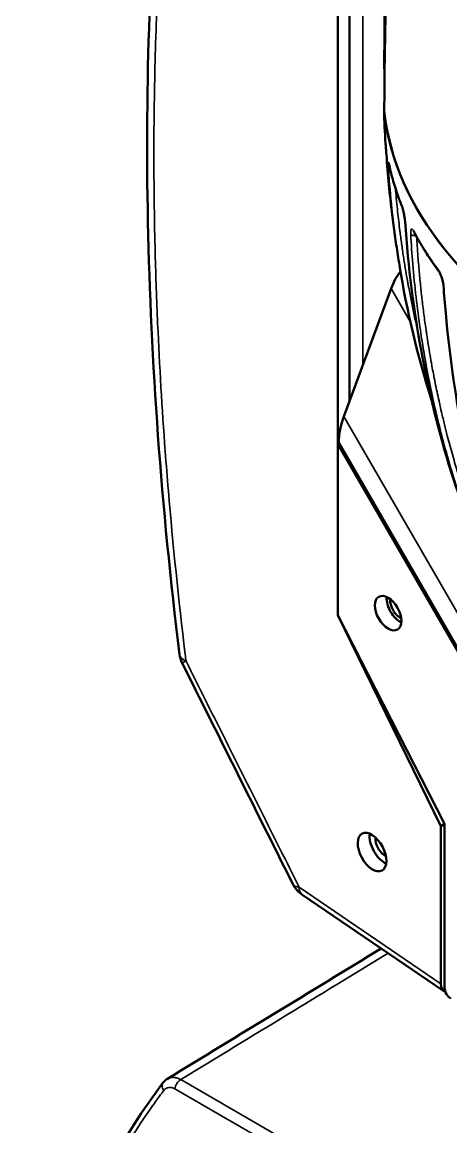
# Model space of a CAD drawing. Header units: millimetres. Extents: x 40 to 2195, y 40 to 1687.
# Drawn here: x 1614 to 1665, y 1308.4 to 1440 of the extents above; entities that cross this region are included whole.
import ezdxf

# ---------------------------------------------------------------- set-up
doc = ezdxf.new("R2010")
doc.units = ezdxf.units.MM
doc.header["$LTSCALE"] = 8
doc.layers.add('Visible (ISO)', color=7, linetype='Continuous', lineweight=50)
doc.layers.add('Visible Narrow (ISO)', color=7, linetype='Continuous', lineweight=35)

msp = doc.modelspace()

# ---------------------------------------------------------------- linework, layer by layer
at = {"layer": 'Visible (ISO)'}
for p, q in [((1651.561, 1487.641), (1651.561, 1369.398)), ((1652.976, 1394.934), (1652.976, 1449.506)), ((1652.289, 1393.079), (1657.924, 1408.296)), ((1669.82, 1358.543), (1651.702, 1389.924)), ((1651.876, 1389.623), (1651.561, 1389.442)), ((1651.914, 1389.237), (1651.561, 1389.442)), ((1651.561, 1389.442), (1651.561, 1369.398)), ((1652.053, 1389.317), (1651.914, 1389.237)), ((1651.914, 1389.237), (1670.653, 1356.782)), ((1651.561, 1369.398), (1664.289, 1344.534)), ((1651.561, 1369.398), (1663.844, 1344.278)), ((1663.844, 1344.278), (1664.289, 1344.534)), ((1663.844, 1344.278), (1663.844, 1325.497)), ((1664.289, 1324.995), (1664.289, 1344.534)), ((1646.243, 1337.32), (1646.243, 1337.32)), ((1647.308, 1336.136), (1664.216, 1324.608)), ((1631.289, 1314.179), (1631.289, 1314.179))]:
    msp.add_line(p, q, dxfattribs=at)
for centre, radius, start, end in [((1657.759, 1425.614), 0.5, 183.48581, 184.95128), ((1635.702, 1365.089), 3, 187.00333, 206.58344)]:
    msp.add_arc(centre, radius, start, end, dxfattribs=at)
for centre, major_axis, ratio, start_param, end_param in [((1657.579, 1435.49), (-0.5, 0), 0.5773503, 6.2185201, 6.905408), ((1737.913, 1432.507), (-81, 0), 0.5773503, 6.2167408, 6.2189515), ((1658.092, 1435.591), (-1, 0), 0.5773503, 6.2755255, 6.6904308), ((1657.579, 1429.524), (-0.5, 0), 0.5773503, 6.0401045, 6.3478663), ((1737.913, 1432.507), (-81, 0), 0.5773503, 0.0642339, 1.5065624), ((1658.092, 1429.424), (-1, 0), 0.5773503, 6.2755587, 6.3499876), ((1737.913, 1432.507), (-81, 0), 0.5773503, 0.0668109, 1.5039855), ((1660.166, 1406.774), (1.3, 4.853), 0.5176381, 0.88906, 1.392759), ((1654.531, 1391.557), (1.3, 4.853), 0.5176381, 1.392759, 2.0484546), ((1658.985, 1370.458), (-1.125, 1.949), 0.5773503, 0.6796738, 2.4619188), ((1658.985, 1370.458), (0.825, -1.429), 0.5773503, 3.793115, 5.6316629), ((1657.07, 1342), (-1.187, 2.201), 0.5568606, 0.6430215, 2.5311238), ((1657.218, 1342.085), (-0.825, 1.429), 0.5773503, 0.6647169, 2.4293808), ((1665.259, 1326.317), (-1.001, -1.736), 0.5762964, 5.4979411, 6.4041043), ((1664.996, 1324.587), (0.5, -0.866), 0.5773503, 3.9269908, 5.5647703), ((1631.552, 1313.089), (-0.797, 0.604), 0.7169521, 6.283115, 6.2831752)]:
    msp.add_ellipse(centre, major_axis=major_axis, ratio=ratio, start_param=start_param, end_param=end_param, dxfattribs=at)
for centre, major_axis, ratio in [((1657.571, 1369.641), (-1.125, 1.949), 0.5773503), ((1655.655, 1341.183), (-1.187, 2.201), 0.5568606)]:
    msp.add_ellipse(centre, major_axis=major_axis, ratio=ratio, dxfattribs=at)
for points in [[(1657.092, 1435.595), (1657.412, 1459.762), (1657.904, 1483.975), (1658.567, 1508.232)], [(1657.092, 1429.428), (1657.412, 1453.725), (1657.904, 1477.975), (1658.567, 1502.173)], [(1657.149, 1433.642), (1657.121, 1434.256), (1657.098, 1434.871), (1657.079, 1435.485)], [(1657.26, 1425.584), (1657.18, 1426.894), (1657.12, 1428.206), (1657.079, 1429.519)], [(1658.052, 1417.094), (1657.759, 1419.458), (1657.53, 1421.849), (1657.365, 1424.263)], [(1662.744, 1394.994), (1661.089, 1400.205), (1659.809, 1405.59), (1658.912, 1411.093)], [(1646.243, 1337.32), (1641.835, 1346.129), (1637.427, 1354.937), (1633.019, 1363.746)], [(1631.289, 1314.179), (1639.775, 1319.352), (1648.262, 1324.526), (1656.749, 1329.7)], [(1630.755, 1313.693), (1630.901, 1313.885), (1631.083, 1314.053), (1631.289, 1314.179)]]:
    msp.add_open_spline(points, degree=3, dxfattribs=at)
for points, knots in [([(1632.725, 1364.723), (1630.561, 1382.312), (1629.302, 1399.557), (1628.626, 1432.883), (1629.205, 1449.039), (1631.792, 1475.836), (1633.382, 1486.836), (1635.456, 1497.408)], [0, 0, 0, 0, 6.0386505, 6.0386505, 12.0697409, 12.0697409, 16.5005605, 16.5005605, 16.5005605, 16.5005605]), ([(1657.365, 1424.263), (1657.357, 1424.378), (1657.348, 1424.507), (1657.327, 1424.776), (1657.316, 1424.918), (1657.292, 1425.206), (1657.28, 1425.354), (1657.265, 1425.52), (1657.263, 1425.546), (1657.261, 1425.571)], [0, 0, 0, 0, 0.04233026, 0.04233026, 0.08467118, 0.08467118, 0.12882776, 0.12882776, 0.13707176, 0.13707176, 0.13707176, 0.13707176]), ([(1657.7, 1423.023), (1657.684, 1423.099), (1657.668, 1423.159), (1657.658, 1423.191), (1657.657, 1423.196), (1657.657, 1423.196)], [0, 0, 0, 0, 0.042795285, 0.042795285, 0.054699216, 0.054699216, 0.054699216, 0.054699216]), ([(1659.176, 1418.209), (1659.049, 1418.526), (1658.927, 1418.844), (1658.696, 1419.482), (1658.586, 1419.802), (1658.378, 1420.443), (1658.279, 1420.764), (1658.094, 1421.408), (1658.007, 1421.73), (1657.845, 1422.376), (1657.77, 1422.699), (1657.7, 1423.023)], [5.27078587, 5.27078587, 5.27078587, 5.27078587, 5.29152316, 5.29152316, 5.31226045, 5.31226045, 5.33299774, 5.33299774, 5.35373502, 5.35373502, 5.37447231, 5.37447231, 5.37447231, 5.37447231]), ([(1659.583, 1416.296), (1659.577, 1416.39), (1659.566, 1416.498), (1659.537, 1416.728), (1659.518, 1416.853), (1659.473, 1417.109), (1659.446, 1417.242), (1659.388, 1417.504), (1659.356, 1417.634), (1659.29, 1417.875), (1659.255, 1417.988), (1659.206, 1418.129), (1659.19, 1418.172), (1659.176, 1418.209)], [0, 0, 0, 0, 0.03646507, 0.03646507, 0.07448842, 0.07448842, 0.11461072, 0.11461072, 0.15698674, 0.15698674, 0.20152583, 0.20152583, 0.22426458, 0.22426458, 0.22426458, 0.22426458]), ([(1658.912, 1411.093), (1658.847, 1411.49), (1658.784, 1411.887), (1658.661, 1412.683), (1658.6, 1413.082), (1658.483, 1413.881), (1658.425, 1414.281), (1658.313, 1415.083), (1658.259, 1415.484), (1658.153, 1416.288), (1658.102, 1416.691), (1658.052, 1417.094)], [5.403949337, 5.403949337, 5.403949337, 5.403949337, 5.408437726, 5.408437726, 5.412929207, 5.412929207, 5.417420689, 5.417420689, 5.42191217, 5.42191217, 5.426403651, 5.426403651, 5.426403651, 5.426403651]), ([(1666.226, 1383.025), (1663.05, 1392.069), (1660.933, 1401.894), (1659.793, 1413.539), (1659.679, 1414.912), (1659.584, 1416.293)], [0, 0, 0, 0, 3.8441198, 3.8441198, 4.3539443, 4.3539443, 4.3539443, 4.3539443]), ([(1660.659, 1415.017), (1660.646, 1415.04), (1660.635, 1415.06), (1660.616, 1415.09), (1660.609, 1415.1), (1660.601, 1415.111), (1660.6, 1415.113), (1660.6, 1415.113)], [0, 0, 0, 0, 0.01557011, 0.01557011, 0.029901324, 0.029901324, 0.039414839, 0.039414839, 0.039414839, 0.039414839]), ([(1663.574, 1410.398), (1663.352, 1410.7), (1663.136, 1411.002), (1662.714, 1411.611), (1662.508, 1411.916), (1662.108, 1412.53), (1661.914, 1412.838), (1661.536, 1413.456), (1661.353, 1413.767), (1660.997, 1414.39), (1660.825, 1414.703), (1660.659, 1415.017)], [5.09598949, 5.09598949, 5.09598949, 5.09598949, 5.11691173, 5.11691173, 5.13783447, 5.13783447, 5.15875721, 5.15875721, 5.17967995, 5.17967995, 5.20060269, 5.20060269, 5.20060269, 5.20060269]), ([(1664.161, 1408.673), (1664.156, 1408.753), (1664.145, 1408.844), (1664.111, 1409.041), (1664.088, 1409.151), (1664.03, 1409.377), (1663.994, 1409.497), (1663.913, 1409.732), (1663.867, 1409.849), (1663.772, 1410.063), (1663.721, 1410.162), (1663.638, 1410.305), (1663.604, 1410.357), (1663.574, 1410.398)], [0, 0, 0, 0, 0.03218607, 0.03218607, 0.06638568, 0.06638568, 0.10311213, 0.10311213, 0.14159363, 0.14159363, 0.18098898, 0.18098898, 0.20991508, 0.20991508, 0.20991508, 0.20991508]), ([(1670.352, 1375.906), (1667.362, 1385.013), (1665.367, 1394.945), (1664.324, 1406.477), (1664.237, 1407.571), (1664.161, 1408.671)], [0, 0, 0, 0, 3.9134244, 3.9134244, 4.3210001, 4.3210001, 4.3210001, 4.3210001]), ([(1647.308, 1336.136), (1646.963, 1336.372), (1646.655, 1336.666), (1646.357, 1337.111), (1646.297, 1337.214), (1646.243, 1337.32)], [0, 0, 0, 0, 0.131576, 0.131576, 0.16878484, 0.16878484, 0.16878484, 0.16878484]), ([(1613.98, 1265.846), (1614.549, 1275.042), (1616.298, 1283.841), (1621.959, 1299.91), (1625.906, 1307.286), (1630.755, 1313.693)], [0, 0, 0, 0, 3.4349319, 3.4349319, 6.8691565, 6.8691565, 6.8691565, 6.8691565])]:
    msp.add_open_spline(points, degree=3, knots=knots, dxfattribs=at)
at = {"layer": 'Visible Narrow (ISO)'}
for p, q in [((1654.566, 1399.228), (1654.566, 1444.345)), ((1657.924, 1408.296), (1660.225, 1404.311)), ((1671.626, 1359.585), (1652.289, 1393.079)), ((1646.972, 1337.001), (1663.844, 1325.497)), ((1632.865, 1314.076), (1752.104, 1245.234)), ((1632.176, 1312.967), (1751.415, 1244.124))]:
    msp.add_line(p, q, dxfattribs=at)
for centre, major_axis, ratio, start_param, end_param in [((1854.298, 1440.912), (-196.473, -21.889), 0.8148127, 6.2179504, 6.2423534), ((1657.759, 1425.614), (-0.499, -0.03), 0.5791098, 0, 0.0287248), ((1657.759, 1425.614), (-0.498, -0.043), 0.3461395, 6.2581352, 6.283219), ((1657.864, 1424.297), (-0.499, -0.034), 0.5772501, 0.0000605, 0.0327508), ((1658.087, 1422.84), (-0.499, -0.032), 0.614745, 0.066438, 0.9188948), ((1737.913, 1428.813), (-80.834, 0), 0.5773503, 0.1233148, 0.2270013), ((1658.189, 1423.128), (-0.489, -0.105), 0.8102977, 6.1591848, 6.2832169), ((1659.64, 1418.395), (-0.464, -0.186), 0.7955499, 6.0232409, 6.2831793), ((1660.082, 1416.33), (-0.499, -0.034), 0.5814189, 0.0002305, 0.2066019), ((1660.738, 1414.92), (-0.499, -0.028), 0.6171035, 0.2461043, 1.8019401), ((1737.913, 1428.813), (-80.834, 0), 0.5773503, 0.2971845, 0.4017981), ((1661.1, 1415.251), (-0.442, -0.234), 0.780705, 5.9387826, 6.2832068), ((1663.977, 1410.694), (-0.403, -0.296), 0.7514702, 5.8261902, 6.2831142), ((1664.66, 1408.707), (-0.499, -0.034), 0.5858078, 0.0002292, 0.3805156), ((1635.702, 1365.089), (-2.978, -0.366), 0.4761794, 0.0000011, 0.6857478), ((1635.702, 1365.089), (-2.683, -1.343), 0.0445717, 0, 0.5912554), ((1648.435, 1337.789), (-1.127, -1.652), 0.5661326, 5.5415042, 6.2831853), ((1631.552, 1313.089), (-0.797, 0.604), 0.7169521, 6.2831784, 7.4672478), ((1632.877, 1313.267), (-0.5, -0.866), 0.5773503, 3.9444441, 5.369402)]:
    msp.add_ellipse(centre, major_axis=major_axis, ratio=ratio, start_param=start_param, end_param=end_param, dxfattribs=at)
for points, knots in [([(1658.569, 1502.125), (1658.437, 1497.314), (1658.31, 1492.427), (1658.188, 1487.452), (1658.066, 1482.477), (1657.949, 1477.413), (1657.839, 1472.298), (1657.729, 1467.182), (1657.625, 1462.015), (1657.533, 1457.045), (1657.441, 1452.075), (1657.359, 1447.301), (1657.287, 1442.694), (1657.214, 1438.088), (1657.15, 1433.648), (1657.094, 1429.385)], [0, 0, 0, 0, 0.2, 0.2, 0.2, 0.4, 0.4, 0.4, 0.6, 0.6, 0.6, 0.8, 0.8, 0.8, 1, 1, 1, 1]), ([(1636.206, 1495.65), (1635.124, 1490.131), (1634.175, 1484.504), (1633.361, 1478.764), (1633.352, 1478.706), (1633.344, 1478.648), (1633.336, 1478.59), (1632.516, 1472.789), (1631.832, 1466.874), (1631.286, 1460.856), (1631.186, 1459.75), (1631.091, 1458.64), (1631, 1457.526), (1630.596, 1452.584), (1630.284, 1447.573), (1630.065, 1442.5), (1629.964, 1440.151), (1629.882, 1437.789), (1629.82, 1435.415), (1629.719, 1431.502), (1629.671, 1427.554), (1629.676, 1423.573), (1629.682, 1419.916), (1629.733, 1416.231), (1629.829, 1412.519), (1629.901, 1409.737), (1629.999, 1406.94), (1630.122, 1404.129), (1630.342, 1399.107), (1630.643, 1394.039), (1631.026, 1388.93), (1631.143, 1387.365), (1631.268, 1385.796), (1631.4, 1384.223), (1631.942, 1377.791), (1632.61, 1371.299), (1633.406, 1364.743), (1633.44, 1364.465), (1633.474, 1364.186), (1633.508, 1363.908)], [0.00000116, 0.00000116, 0.00000116, 0.00000116, 0.14142464, 0.14142464, 0.14142464, 0.14285714, 0.14285714, 0.14285714, 0.28571429, 0.28571429, 0.28571429, 0.31198071, 0.31198071, 0.31198071, 0.42857143, 0.42857143, 0.42857143, 0.48253403, 0.48253403, 0.48253403, 0.57142857, 0.57142857, 0.57142857, 0.6530896, 0.6530896, 0.6530896, 0.71428571, 0.71428571, 0.71428571, 0.82363036, 0.82363036, 0.82363036, 0.85714286, 0.85714286, 0.85714286, 0.99417722, 0.99417722, 0.99417722, 0.99999877, 0.99999877, 0.99999877, 0.99999877]), ([(1657.366, 1424.254), (1657.364, 1424.282), (1657.362, 1424.31), (1657.358, 1424.368), (1657.356, 1424.398), (1657.351, 1424.458), (1657.349, 1424.488), (1657.345, 1424.546), (1657.343, 1424.574), (1657.339, 1424.619), (1657.338, 1424.635), (1657.333, 1424.699), (1657.329, 1424.748), (1657.322, 1424.844), (1657.318, 1424.892), (1657.311, 1424.982), (1657.307, 1425.025), (1657.303, 1425.079), (1657.302, 1425.091), (1657.298, 1425.14), (1657.295, 1425.178), (1657.288, 1425.254), (1657.285, 1425.292), (1657.279, 1425.368), (1657.275, 1425.406), (1657.269, 1425.481), (1657.266, 1425.518), (1657.262, 1425.556), (1657.262, 1425.559), (1657.261, 1425.566), (1657.261, 1425.571), (1657.261, 1425.576)], [0.00000043, 0.00000043, 0.00000043, 0.00000043, 0.0750041, 0.0750041, 0.15103293, 0.15103293, 0.22709001, 0.22709001, 0.29406197, 0.29406197, 0.33333333, 0.33333333, 0.44439944, 0.44439944, 0.54946714, 0.54946714, 0.64184266, 0.64184266, 0.66666667, 0.66666667, 0.74787037, 0.74787037, 0.82847664, 0.82847664, 0.90912066, 0.90912066, 0.98508329, 0.98508329, 0.98976467, 0.98976467, 1, 1, 1, 1]), ([(1657.366, 1424.254), (1657.444, 1423.108), (1657.537, 1421.967), (1657.751, 1419.704), (1657.872, 1418.581), (1658.021, 1417.34), (1658.037, 1417.217), (1658.052, 1417.094)], [0, 0, 0, 0, 0.09608631, 0.09608631, 0.19176136, 0.19176136, 0.20232756, 0.20232756, 0.20232756, 0.20232756]), ([(1657.693, 1423.073), (1657.677, 1423.147), (1657.663, 1423.206), (1657.646, 1423.266), (1657.643, 1423.278), (1657.627, 1423.325), (1657.617, 1423.349), (1657.605, 1423.363), (1657.602, 1423.366), (1657.589, 1423.368), (1657.582, 1423.345), (1657.574, 1423.253), (1657.573, 1423.185), (1657.577, 1423.033), (1657.58, 1422.956), (1657.587, 1422.842), (1657.588, 1422.815), (1657.59, 1422.787)], [0, 0, 0, 0, 0.154465, 0.154465, 0.2, 0.2, 0.3472796, 0.3472796, 0.4, 0.4, 0.6, 0.6, 0.8, 0.8, 0.9547551, 0.9547551, 1, 1, 1, 1]), ([(1658.912, 1411.093), (1658.894, 1411.204), (1658.876, 1411.314), (1658.648, 1412.739), (1658.459, 1414.06), (1658.095, 1416.957), (1657.928, 1418.536), (1657.715, 1421.009), (1657.648, 1421.896), (1657.59, 1422.787)], [0.65677668, 0.65677668, 0.65677668, 0.65677668, 0.66666667, 0.66666667, 0.78419865, 0.78419865, 0.92280052, 0.92280052, 0.99999495, 0.99999495, 0.99999495, 0.99999495]), ([(1658.435, 1420.267), (1658.443, 1420.173), (1658.451, 1420.079), (1658.533, 1419.124), (1658.614, 1418.28), (1658.785, 1416.681), (1658.873, 1415.922), (1658.973, 1415.129), (1658.979, 1415.079), (1659.053, 1414.498), (1659.123, 1413.976), (1659.268, 1412.938), (1659.344, 1412.422), (1659.501, 1411.4), (1659.583, 1410.894), (1659.752, 1409.887), (1659.839, 1409.387), (1659.954, 1408.751), (1659.98, 1408.608), (1660.009, 1408.452), (1660.012, 1408.437), (1660.119, 1407.859), (1660.227, 1407.302), (1660.449, 1406.199), (1660.562, 1405.652), (1660.797, 1404.563), (1660.918, 1404.023), (1661.06, 1403.407), (1661.079, 1403.323), (1661.099, 1403.238)], [0.05824441, 0.05824441, 0.05824441, 0.05824441, 0.06557322, 0.06557322, 0.13265882, 0.13265882, 0.19570342, 0.19570342, 0.2, 0.2, 0.24523053, 0.24523053, 0.29129741, 0.29129741, 0.33782931, 0.33782931, 0.38497693, 0.38497693, 0.39859012, 0.39859012, 0.4, 0.4, 0.45417475, 0.45417475, 0.50898363, 0.50898363, 0.56504972, 0.56504972, 0.57403094, 0.57403094, 0.57403094, 0.57403094]), ([(1659.598, 1416.237), (1659.592, 1416.333), (1659.582, 1416.434), (1659.565, 1416.571), (1659.561, 1416.603), (1659.538, 1416.776), (1659.513, 1416.926), (1659.457, 1417.23), (1659.424, 1417.383), (1659.361, 1417.646), (1659.332, 1417.756), (1659.293, 1417.894), (1659.283, 1417.927), (1659.244, 1418.058), (1659.214, 1418.149), (1659.173, 1418.258), (1659.163, 1418.285), (1659.153, 1418.31)], [0.00000017, 0.00000017, 0.00000017, 0.00000017, 0.15448875, 0.15448875, 0.2, 0.2, 0.4, 0.4, 0.6, 0.6, 0.75099404, 0.75099404, 0.8, 0.8, 0.95032073, 0.95032073, 1, 1, 1, 1]), ([(1659.598, 1416.237), (1659.87, 1412.288), (1660.298, 1408.414), (1660.884, 1404.622), (1661.469, 1400.83), (1662.21, 1397.119), (1663.104, 1393.509), (1663.998, 1389.899), (1665.044, 1386.39), (1666.239, 1382.988)], [0, 0, 0, 0, 0.33333333, 0.33333333, 0.33333333, 0.66666667, 0.66666667, 0.66666667, 1, 1, 1, 1]), ([(1666.543, 1382.26), (1666.459, 1382.5), (1666.376, 1382.742), (1666.293, 1382.983), (1665.938, 1384.025), (1665.598, 1385.076), (1665.272, 1386.135), (1664.916, 1387.293), (1664.578, 1388.461), (1664.258, 1389.638), (1663.987, 1390.636), (1663.728, 1391.641), (1663.483, 1392.652), (1663.398, 1393.002), (1663.315, 1393.353), (1663.233, 1393.704), (1662.88, 1395.223), (1662.555, 1396.756), (1662.26, 1398.303), (1661.966, 1399.846), (1661.701, 1401.402), (1661.465, 1402.97), (1661.437, 1403.156), (1661.41, 1403.342), (1661.383, 1403.528), (1661.202, 1404.77), (1661.04, 1406.018), (1660.896, 1407.275), (1660.747, 1408.574), (1660.618, 1409.882), (1660.509, 1411.197), (1660.409, 1412.398), (1660.325, 1413.605), (1660.258, 1414.818)], [0, 0, 0, 0, 0.02375244, 0.02375244, 0.02375244, 0.12625619, 0.12625619, 0.12625619, 0.23833415, 0.23833415, 0.23833415, 0.33333333, 0.33333333, 0.33333333, 0.36619491, 0.36619491, 0.36619491, 0.50824011, 0.50824011, 0.50824011, 0.64987297, 0.64987297, 0.64987297, 0.66666667, 0.66666667, 0.66666667, 0.77854195, 0.77854195, 0.77854195, 0.8942946, 0.8942946, 0.8942946, 0.99999891, 0.99999891, 0.99999891, 0.99999891]), ([(1660.969, 1414.445), (1660.989, 1414.094), (1661.01, 1413.741), (1661.06, 1412.969), (1661.09, 1412.549), (1661.148, 1411.764), (1661.177, 1411.4), (1661.208, 1411.028), (1661.209, 1411.018), (1661.236, 1410.694), (1661.263, 1410.38), (1661.32, 1409.754), (1661.35, 1409.441), (1661.411, 1408.815), (1661.443, 1408.503), (1661.506, 1407.914), (1661.536, 1407.638), (1661.576, 1407.281), (1661.585, 1407.203), (1661.664, 1406.516), (1661.74, 1405.891), (1661.902, 1404.641), (1661.988, 1404.019), (1662.107, 1403.199), (1662.134, 1403.015), (1662.222, 1402.432), (1662.285, 1402.029), (1662.417, 1401.202), (1662.488, 1400.777), (1662.63, 1399.946), (1662.702, 1399.541), (1662.78, 1399.111), (1662.785, 1399.088), (1662.843, 1398.768), (1662.899, 1398.471), (1663.025, 1397.808), (1663.097, 1397.442), (1663.243, 1396.712), (1663.318, 1396.349), (1663.47, 1395.625), (1663.548, 1395.265), (1663.64, 1394.849), (1663.653, 1394.789), (1663.752, 1394.342), (1663.839, 1393.961), (1664.043, 1393.082), (1664.162, 1392.589), (1664.393, 1391.653), (1664.505, 1391.21), (1664.715, 1390.403), (1664.812, 1390.036), (1664.922, 1389.629), (1664.935, 1389.579), (1665.052, 1389.149), (1665.156, 1388.777), (1665.362, 1388.047), (1665.466, 1387.689), (1665.7, 1386.894), (1665.83, 1386.459), (1666.123, 1385.509), (1666.284, 1384.999), (1666.466, 1384.435), (1666.489, 1384.364), (1666.512, 1384.293)], [0.00702036, 0.00702036, 0.00702036, 0.00702036, 0.0432304, 0.0432304, 0.08638259, 0.08638259, 0.12399562, 0.12399562, 0.125, 0.125, 0.15764612, 0.15764612, 0.19017344, 0.19017344, 0.22226204, 0.22226204, 0.25, 0.25, 0.25775879, 0.25775879, 0.31788732, 0.31788732, 0.375, 0.375, 0.39141027, 0.39141027, 0.42673456, 0.42673456, 0.46336728, 0.46336728, 0.49803297, 0.49803297, 0.5, 0.5, 0.5253117, 0.5253117, 0.55659672, 0.55659672, 0.58798163, 0.58798163, 0.61965041, 0.61965041, 0.625, 0.625, 0.65957326, 0.65957326, 0.70605489, 0.70605489, 0.75, 0.75, 0.78813641, 0.78813641, 0.79339919, 0.79339919, 0.83419959, 0.83419959, 0.875, 0.875, 0.92662966, 0.92662966, 0.99074097, 0.99074097, 1, 1, 1, 1]), ([(1664.204, 1408.567), (1664.198, 1408.664), (1664.185, 1408.765), (1664.162, 1408.902), (1664.157, 1408.934), (1664.124, 1409.107), (1664.088, 1409.255), (1664.001, 1409.552), (1663.951, 1409.7), (1663.851, 1409.953), (1663.804, 1410.06), (1663.741, 1410.187), (1663.727, 1410.215), (1663.664, 1410.336), (1663.614, 1410.421), (1663.547, 1410.52), (1663.532, 1410.541), (1663.517, 1410.562)], [0.00000006, 0.00000006, 0.00000006, 0.00000006, 0.15401611, 0.15401611, 0.2, 0.2, 0.4, 0.4, 0.6, 0.6, 0.75564681, 0.75564681, 0.8, 0.8, 0.95481339, 0.95481339, 1, 1, 1, 1]), ([(1664.204, 1408.567), (1664.321, 1406.871), (1664.465, 1405.19), (1664.755, 1402.348), (1664.889, 1401.179), (1665.162, 1399.018), (1665.298, 1398.023), (1665.674, 1395.485), (1665.927, 1393.95), (1666.487, 1390.878), (1666.795, 1389.342), (1667.26, 1387.22), (1667.396, 1386.62), (1667.551, 1385.958), (1667.566, 1385.893), (1668.004, 1384.036), (1668.462, 1382.269), (1668.999, 1380.37), (1669.044, 1380.212), (1669.522, 1378.551), (1669.98, 1377.067), (1670.464, 1375.604)], [0, 0, 0, 0, 0.14402478, 0.14402478, 0.24571989, 0.24571989, 0.33333333, 0.33333333, 0.47067218, 0.47067218, 0.61094958, 0.61094958, 0.66666667, 0.66666667, 0.67268289, 0.67268289, 0.83995721, 0.83995721, 0.85512908, 0.85512908, 1, 1, 1, 1]), ([(1646.243, 1337.32), (1646.254, 1337.299), (1646.308, 1337.217), (1646.491, 1337.091), (1646.786, 1337.021), (1646.972, 1337.001)], [0.66630014, 0.66630014, 0.66630014, 0.66630014, 0.71428571, 0.85714286, 1, 1, 1, 1]), ([(1657.572, 1329.138), (1657.44, 1329.058), (1657.308, 1328.978), (1657.176, 1328.897), (1653.411, 1326.602), (1649.548, 1324.247), (1645.505, 1321.782), (1641.462, 1319.317), (1637.24, 1316.743), (1632.865, 1314.076)], [0.49124101, 0.49124101, 0.49124101, 0.49124101, 0.5, 0.5, 0.5, 0.75, 0.75, 0.75, 1, 1, 1, 1]), ([(1631.289, 1314.179), (1631.376, 1314.232), (1631.592, 1314.327), (1631.97, 1314.374), (1632.412, 1314.296), (1632.715, 1314.163), (1632.865, 1314.076)], [0.24528764, 0.24528764, 0.24528764, 0.24528764, 0.4, 0.6, 0.8, 0.99999359, 0.99999359, 0.99999359, 0.99999359]), ([(1614.271, 1265.39), (1614.33, 1266.35), (1614.402, 1267.304), (1614.572, 1269.202), (1614.669, 1270.146), (1614.889, 1272.022), (1615.011, 1272.955), (1615.247, 1274.573), (1615.354, 1275.262), (1615.476, 1275.986), (1615.482, 1276.025), (1615.738, 1277.541), (1616.02, 1279.004), (1616.65, 1281.908), (1616.999, 1283.349), (1617.512, 1285.261), (1617.647, 1285.748), (1617.796, 1286.267), (1617.805, 1286.301), (1618.259, 1287.879), (1618.742, 1289.4), (1619.778, 1292.382), (1620.331, 1293.842), (1620.994, 1295.456), (1621.067, 1295.633), (1621.183, 1295.908), (1621.224, 1296.006), (1621.679, 1297.08), (1622.109, 1298.044), (1623.014, 1299.972), (1623.491, 1300.936), (1624.478, 1302.836), (1624.989, 1303.773), (1625.603, 1304.847), (1625.69, 1304.998), (1626.202, 1305.878), (1626.636, 1306.598), (1627.525, 1308.02), (1627.98, 1308.721), (1628.911, 1310.106), (1629.387, 1310.789), (1630.194, 1311.908), (1630.52, 1312.35), (1630.851, 1312.787)], [0, 0, 0, 0, 0.0527259, 0.0527259, 0.1055303, 0.1055303, 0.158349, 0.158349, 0.1977539, 0.1977539, 0.2, 0.2, 0.2849887, 0.2849887, 0.3706017, 0.3706017, 0.4, 0.4, 0.4020757, 0.4020757, 0.495775, 0.495775, 0.5885432, 0.5885432, 0.6, 0.6, 0.6063935, 0.6063935, 0.6697975, 0.6697975, 0.7348987, 0.7348987, 0.8, 0.8, 0.8107264, 0.8107264, 0.8624487, 0.8624487, 0.914186, 0.914186, 0.9658421, 0.9658421, 1, 1, 1, 1]), ([(1630.851, 1312.787), (1630.911, 1312.867), (1630.979, 1312.934), (1631.054, 1312.988), (1631.13, 1313.042), (1631.213, 1313.084), (1631.301, 1313.111), (1631.39, 1313.138), (1631.483, 1313.15), (1631.58, 1313.148), (1631.676, 1313.146), (1631.776, 1313.129), (1631.876, 1313.099), (1631.976, 1313.069), (1632.076, 1313.025), (1632.176, 1312.967)], [0, 0, 0, 0, 0.2, 0.2, 0.2, 0.4, 0.4, 0.4, 0.6, 0.6, 0.6, 0.8, 0.8, 0.8, 1, 1, 1, 1])]:
    msp.add_open_spline(points, degree=3, knots=knots, dxfattribs=at)
for points in [[(1660.623, 1415.147), (1660.575, 1415.237), (1660.487, 1415.369), (1660.374, 1415.437), (1660.293, 1415.361), (1660.252, 1415.151), (1660.251, 1414.942), (1660.258, 1414.818)], [(1633.508, 1363.908), (1635.004, 1360.917), (1637.996, 1354.938), (1642.485, 1345.969), (1645.476, 1339.991), (1646.972, 1337.001)]]:
    msp.add_open_spline(points, degree=3, dxfattribs=at)

doc.saveas('drawing.dxf')
